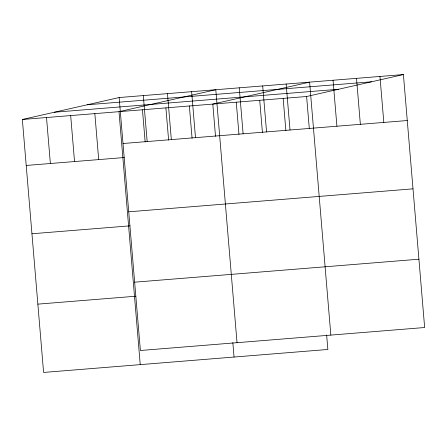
<?xml version="1.0" encoding="UTF-8"?>
<svg xmlns="http://www.w3.org/2000/svg" width="447" height="447" viewBox="0 0 447 447"><rect width="100%" height="100%" fill="white"/><g stroke="black" fill="none" stroke-linecap="round" stroke-linejoin="round"><path stroke-width="0.67" d="M326.64 334.976L327.858 349.465L43.594 372.44L22.35 119.483L119.142 97.535L403.406 74.56L424.65 327.517L140.386 350.493L119.142 97.535M22.35 119.483L306.614 96.507L403.406 74.56M87.199 104.777L371.468 81.801M54.294 112.242L338.558 89.266M123.003 143.509L407.267 120.534M26.211 165.457L124.238 157.534M128.736 211.811L413.006 188.841M31.944 233.764L129.976 225.841M134.648 282.186L418.912 259.21M37.855 304.139L135.888 296.216M379.956 76.454L383.817 122.428M356.505 78.348L360.366 124.327M333.054 80.248L336.915 126.222M330.841 335.099L309.603 82.142L212.806 104.09L215.515 136.341M306.614 96.507L309.324 128.758M286.147 84.036L290.008 130.01M283.163 98.407L285.873 130.658M262.696 85.93L266.557 131.91M259.713 100.301L262.423 132.552M239.246 87.83L243.107 133.804M236.262 102.195L238.966 134.446M237.033 342.681L215.795 89.724L119.003 111.672L140.241 364.629M232.831 342.558L234.049 357.047M191.629 91.674L195.49 137.648M189.355 105.984L192.065 138.235M167.469 93.63L171.33 139.604M165.904 107.883L168.614 140.135M143.303 95.58L147.164 141.554M142.453 109.778L145.163 142.029M94.837 113.627L98.698 159.601M70.676 115.577L74.537 161.551M46.51 117.533L50.371 163.507"/></g></svg>
